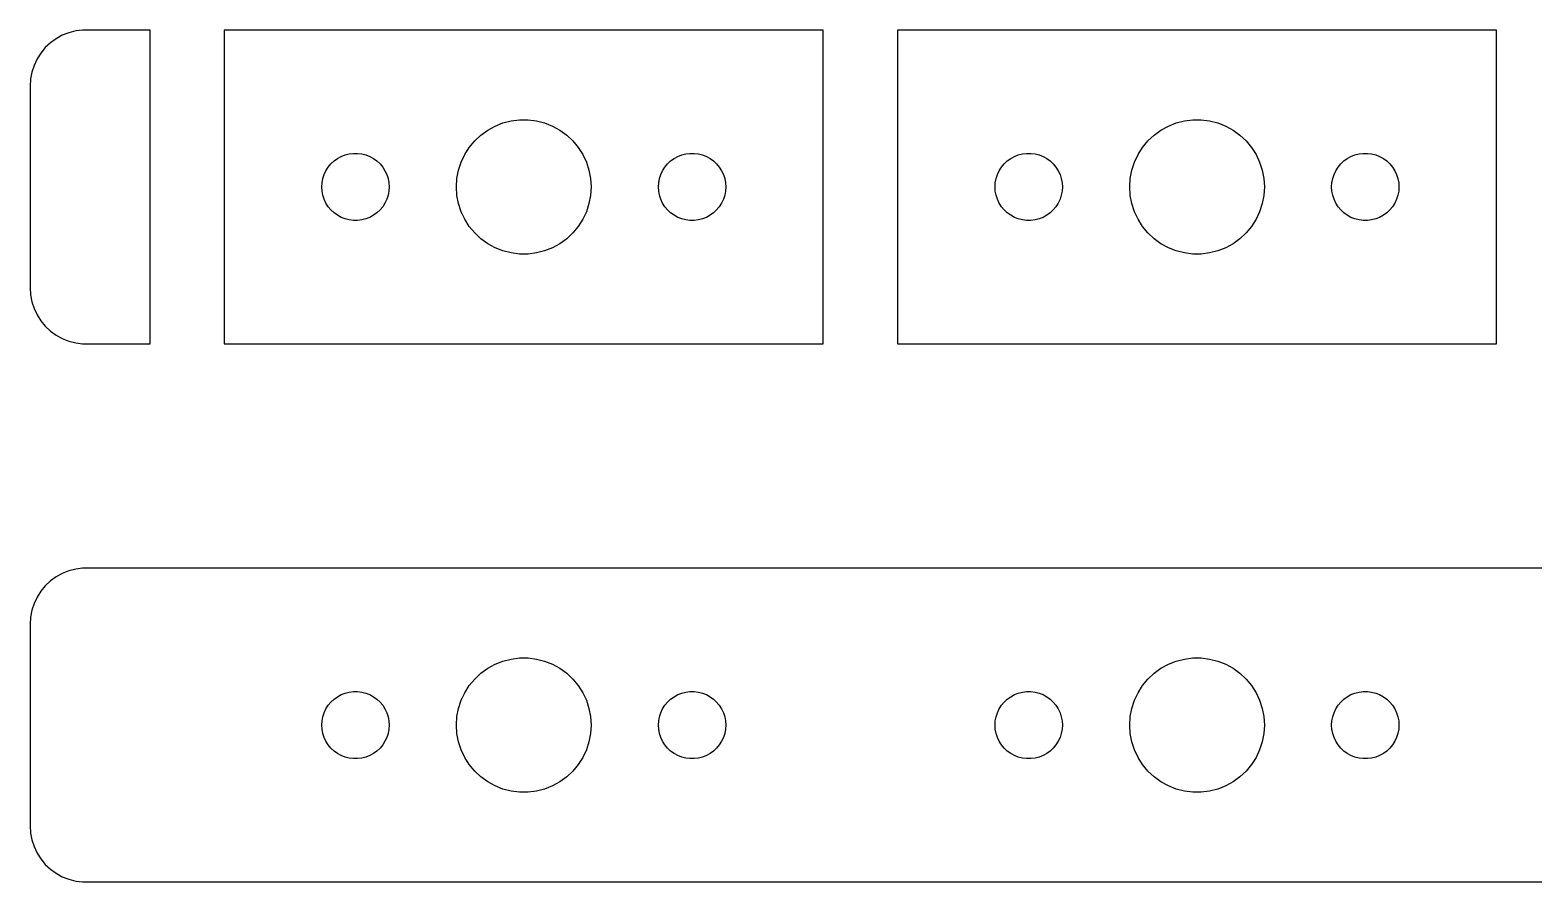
# Model space of a CAD drawing. Header units: metres. Extents: x -82 to 82, y -7 to 79.
# Drawn here: x -82 to -15, y -7 to 31 of the extents above; entities that cross this region are included whole.
import ezdxf

# ---------------------------------------------------------------- set-up
doc = ezdxf.new("R2010")
doc.units = ezdxf.units.M

msp = doc.modelspace()

# ---------------------------------------------------------------- linework, layer by layer
for p, q in [((-80.2725, 30.8776), (-80.5644, 30.7621)), ((-79.9684, 30.9557), (-80.2725, 30.8776)), ((-79.657, 30.9951), (-79.9684, 30.9557)), ((-76.6529, 30.9951), (-79.657, 30.9951)), ((-76.6529, 17.0049), (-76.6529, 30.9951)), ((-46.6529, 30.9951), (-73.3471, 30.9951)), ((-73.3471, 30.9951), (-73.3471, 17.0049)), ((-46.6529, 17.0049), (-46.6529, 30.9951)), ((-16.6529, 30.9951), (-43.3471, 30.9951)), ((-43.3471, 30.9951), (-43.3471, 17.0049)), ((-16.6529, 17.0049), (-16.6529, 30.9951)), ((-81.3224, 30.2114), (-81.5225, 29.9695)), ((-81.0936, 30.4263), (-81.3224, 30.2114)), ((-80.8396, 30.6108), (-81.0936, 30.4263)), ((-80.5644, 30.7621), (-80.8396, 30.6108)), ((-81.6908, 29.7044), (-81.8244, 29.4203)), ((-81.5225, 29.9695), (-81.6908, 29.7044)), ((-81.9214, 29.1217), (-81.9803, 28.8133)), ((-81.8244, 29.4203), (-81.9214, 29.1217)), ((-81.9803, 28.8133), (-82, 28.5)), ((-82, 28.5), (-82, 19.5)), ((-61.2773, 26.7145), (-60.927, 26.8532)), ((-60.927, 26.8532), (-60.5621, 26.9469)), ((-60.5621, 26.9469), (-60.1884, 26.9941)), ((-60.1884, 26.9941), (-59.8116, 26.9941)), ((-59.8116, 26.9941), (-59.4379, 26.9469)), ((-59.4379, 26.9469), (-59.0729, 26.8532)), ((-59.0729, 26.8532), (-58.7227, 26.7145)), ((-31.2773, 26.7145), (-30.927, 26.8532)), ((-30.927, 26.8532), (-30.5621, 26.9469)), ((-30.5621, 26.9469), (-30.1884, 26.9941)), ((-30.1884, 26.9941), (-29.8116, 26.9941)), ((-29.8116, 26.9941), (-29.4379, 26.9469)), ((-29.4379, 26.9469), (-29.0729, 26.8532)), ((-29.0729, 26.8532), (-28.7227, 26.7145)), ((-62.1869, 26.0536), (-61.9123, 26.3115)), ((-61.9123, 26.3115), (-61.6075, 26.533)), ((-61.6075, 26.533), (-61.2773, 26.7145)), ((-58.7227, 26.7145), (-58.3925, 26.533)), ((-58.3925, 26.533), (-58.0877, 26.3115)), ((-58.0877, 26.3115), (-57.8131, 26.0536)), ((-32.1869, 26.0536), (-31.9123, 26.3115)), ((-31.9123, 26.3115), (-31.6075, 26.533)), ((-31.6075, 26.533), (-31.2773, 26.7145)), ((-28.7227, 26.7145), (-28.3925, 26.533)), ((-28.3925, 26.533), (-28.0877, 26.3115)), ((-28.0877, 26.3115), (-27.8131, 26.0536)), ((-67.9635, 25.4266), (-67.7811, 25.4734)), ((-67.7811, 25.4734), (-67.5942, 25.497)), ((-67.5942, 25.497), (-67.4058, 25.497)), ((-67.4058, 25.497), (-67.2189, 25.4734)), ((-67.2189, 25.4734), (-67.0365, 25.4266)), ((-62.6289, 25.4453), (-62.427, 25.7634)), ((-62.427, 25.7634), (-62.1869, 26.0536)), ((-57.8131, 26.0536), (-57.5729, 25.7634)), ((-57.5729, 25.7634), (-57.3711, 25.4453)), ((-52.9635, 25.4266), (-52.7811, 25.4734)), ((-52.7811, 25.4734), (-52.5942, 25.497)), ((-52.5942, 25.497), (-52.4058, 25.497)), ((-52.4058, 25.497), (-52.2189, 25.4734)), ((-52.2189, 25.4734), (-52.0365, 25.4266)), ((-37.9635, 25.4266), (-37.7811, 25.4734)), ((-37.7811, 25.4734), (-37.5942, 25.497)), ((-37.5942, 25.497), (-37.4058, 25.497)), ((-37.4058, 25.497), (-37.2189, 25.4734)), ((-37.2189, 25.4734), (-37.0365, 25.4266)), ((-32.6289, 25.4453), (-32.427, 25.7634)), ((-32.427, 25.7634), (-32.1869, 26.0536)), ((-27.8131, 26.0536), (-27.5729, 25.7634)), ((-27.5729, 25.7634), (-27.3711, 25.4453)), ((-22.9635, 25.4266), (-22.7811, 25.4734)), ((-22.7811, 25.4734), (-22.5942, 25.497)), ((-22.5942, 25.497), (-22.4058, 25.497)), ((-22.4058, 25.497), (-22.2189, 25.4734)), ((-22.2189, 25.4734), (-22.0365, 25.4266)), ((-68.8145, 24.7226), (-68.7135, 24.8817)), ((-68.7135, 24.8817), (-68.5934, 25.0268)), ((-68.5934, 25.0268), (-68.4561, 25.1558)), ((-68.4561, 25.1558), (-68.3037, 25.2665)), ((-68.3037, 25.2665), (-68.1387, 25.3572)), ((-68.1387, 25.3572), (-67.9635, 25.4266)), ((-67.0365, 25.4266), (-66.8613, 25.3572)), ((-66.8613, 25.3572), (-66.6963, 25.2665)), ((-66.6963, 25.2665), (-66.5439, 25.1558)), ((-66.5439, 25.1558), (-66.4065, 25.0268)), ((-66.4065, 25.0268), (-66.2865, 24.8817)), ((-66.2865, 24.8817), (-66.1855, 24.7226)), ((-62.9057, 24.7461), (-62.7893, 25.1044)), ((-62.7893, 25.1044), (-62.6289, 25.4453)), ((-57.3711, 25.4453), (-57.2107, 25.1044)), ((-57.2107, 25.1044), (-57.0942, 24.7461)), ((-53.8145, 24.7226), (-53.7135, 24.8817)), ((-53.7135, 24.8817), (-53.5934, 25.0268)), ((-53.5934, 25.0268), (-53.4561, 25.1558)), ((-53.4561, 25.1558), (-53.3037, 25.2665)), ((-53.3037, 25.2665), (-53.1387, 25.3572)), ((-53.1387, 25.3572), (-52.9635, 25.4266)), ((-52.0365, 25.4266), (-51.8613, 25.3572)), ((-51.8613, 25.3572), (-51.6963, 25.2665)), ((-51.6963, 25.2665), (-51.5439, 25.1558)), ((-51.5439, 25.1558), (-51.4065, 25.0268)), ((-51.4065, 25.0268), (-51.2865, 24.8817)), ((-51.2865, 24.8817), (-51.1855, 24.7226)), ((-38.8145, 24.7226), (-38.7135, 24.8817)), ((-38.7135, 24.8817), (-38.5934, 25.0268)), ((-38.5934, 25.0268), (-38.4561, 25.1558)), ((-38.4561, 25.1558), (-38.3037, 25.2665)), ((-38.3037, 25.2665), (-38.1387, 25.3572)), ((-38.1387, 25.3572), (-37.9635, 25.4266)), ((-37.0365, 25.4266), (-36.8613, 25.3572)), ((-36.8613, 25.3572), (-36.6963, 25.2665)), ((-36.6963, 25.2665), (-36.5439, 25.1558)), ((-36.5439, 25.1558), (-36.4065, 25.0268)), ((-36.4065, 25.0268), (-36.2865, 24.8817)), ((-36.2865, 24.8817), (-36.1855, 24.7226)), ((-32.9057, 24.7461), (-32.7893, 25.1044)), ((-32.7893, 25.1044), (-32.6289, 25.4453)), ((-27.3711, 25.4453), (-27.2107, 25.1044)), ((-27.2107, 25.1044), (-27.0942, 24.7461)), ((-23.8145, 24.7226), (-23.7135, 24.8817)), ((-23.7135, 24.8817), (-23.5934, 25.0268)), ((-23.5934, 25.0268), (-23.4561, 25.1558)), ((-23.4561, 25.1558), (-23.3037, 25.2665)), ((-23.3037, 25.2665), (-23.1387, 25.3572)), ((-23.1387, 25.3572), (-22.9635, 25.4266)), ((-22.0365, 25.4266), (-21.8613, 25.3572)), ((-21.8613, 25.3572), (-21.6963, 25.2665)), ((-21.6963, 25.2665), (-21.5439, 25.1558)), ((-21.5439, 25.1558), (-21.4065, 25.0268)), ((-21.4065, 25.0268), (-21.2865, 24.8817)), ((-21.2865, 24.8817), (-21.1855, 24.7226)), ((-69, 24), (-68.9882, 24.188)), ((-68.9882, 24.188), (-68.9529, 24.373)), ((-68.9529, 24.373), (-68.8947, 24.5522)), ((-68.8947, 24.5522), (-68.8145, 24.7226)), ((-66.1855, 24.7226), (-66.1053, 24.5522)), ((-66.1053, 24.5522), (-66.0471, 24.373)), ((-66.0471, 24.373), (-66.0118, 24.188)), ((-66.0118, 24.188), (-66, 24)), ((-63, 24), (-62.9763, 24.376)), ((-62.9763, 24.376), (-62.9057, 24.7461)), ((-57.0942, 24.7461), (-57.0237, 24.376)), ((-57.0237, 24.376), (-57, 24)), ((-54, 24), (-53.9882, 24.188)), ((-53.9882, 24.188), (-53.9529, 24.373)), ((-53.9529, 24.373), (-53.8947, 24.5522)), ((-53.8947, 24.5522), (-53.8145, 24.7226)), ((-51.1855, 24.7226), (-51.1053, 24.5522)), ((-51.1053, 24.5522), (-51.0471, 24.373)), ((-51.0471, 24.373), (-51.0118, 24.188)), ((-51.0118, 24.188), (-51, 24)), ((-39, 24), (-38.9882, 24.188)), ((-38.9882, 24.188), (-38.9529, 24.373)), ((-38.9529, 24.373), (-38.8947, 24.5522)), ((-38.8947, 24.5522), (-38.8145, 24.7226)), ((-36.1855, 24.7226), (-36.1053, 24.5522)), ((-36.1053, 24.5522), (-36.0471, 24.373)), ((-36.0471, 24.373), (-36.0118, 24.188)), ((-36.0118, 24.188), (-36, 24)), ((-33, 24), (-32.9763, 24.376)), ((-32.9763, 24.376), (-32.9057, 24.7461)), ((-27.0942, 24.7461), (-27.0237, 24.376)), ((-27.0237, 24.376), (-27, 24)), ((-24, 24), (-23.9882, 24.188)), ((-23.9882, 24.188), (-23.9529, 24.373)), ((-23.9529, 24.373), (-23.8947, 24.5522)), ((-23.8947, 24.5522), (-23.8145, 24.7226)), ((-21.1855, 24.7226), (-21.1053, 24.5522)), ((-21.1053, 24.5522), (-21.0471, 24.373)), ((-21.0471, 24.373), (-21.0118, 24.188)), ((-21.0118, 24.188), (-21, 24)), ((-68.9882, 23.812), (-69, 24)), ((-68.9529, 23.627), (-68.9882, 23.812)), ((-68.8947, 23.4478), (-68.9529, 23.627)), ((-66.0471, 23.627), (-66.1053, 23.4478)), ((-66.0118, 23.812), (-66.0471, 23.627)), ((-66, 24), (-66.0118, 23.812)), ((-62.9763, 23.624), (-63, 24)), ((-62.9057, 23.2539), (-62.9763, 23.624)), ((-57.0237, 23.624), (-57.0942, 23.2539)), ((-57, 24), (-57.0237, 23.624)), ((-53.9882, 23.812), (-54, 24)), ((-53.9529, 23.627), (-53.9882, 23.812)), ((-53.8947, 23.4478), (-53.9529, 23.627)), ((-51.0471, 23.627), (-51.1053, 23.4478)), ((-51.0118, 23.812), (-51.0471, 23.627)), ((-51, 24), (-51.0118, 23.812)), ((-38.9882, 23.812), (-39, 24)), ((-38.9529, 23.627), (-38.9882, 23.812)), ((-38.8947, 23.4478), (-38.9529, 23.627)), ((-36.0471, 23.627), (-36.1053, 23.4478)), ((-36.0118, 23.812), (-36.0471, 23.627)), ((-36, 24), (-36.0118, 23.812)), ((-32.9763, 23.624), (-33, 24)), ((-32.9057, 23.2539), (-32.9763, 23.624)), ((-27.0237, 23.624), (-27.0942, 23.2539)), ((-27, 24), (-27.0237, 23.624)), ((-23.9882, 23.812), (-24, 24)), ((-23.9529, 23.627), (-23.9882, 23.812)), ((-23.8947, 23.4478), (-23.9529, 23.627)), ((-21.0471, 23.627), (-21.1053, 23.4478)), ((-21.0118, 23.812), (-21.0471, 23.627)), ((-21, 24), (-21.0118, 23.812)), ((-68.8145, 23.2774), (-68.8947, 23.4478)), ((-68.7135, 23.1183), (-68.8145, 23.2774)), ((-68.5934, 22.9732), (-68.7135, 23.1183)), ((-68.4561, 22.8442), (-68.5934, 22.9732)), ((-68.3037, 22.7335), (-68.4561, 22.8442)), ((-66.5439, 22.8442), (-66.6963, 22.7335)), ((-66.4065, 22.9732), (-66.5439, 22.8442)), ((-66.2865, 23.1183), (-66.4065, 22.9732)), ((-66.1855, 23.2774), (-66.2865, 23.1183)), ((-66.1053, 23.4478), (-66.1855, 23.2774)), ((-62.7893, 22.8956), (-62.9057, 23.2539)), ((-62.6289, 22.5547), (-62.7893, 22.8956)), ((-57.2107, 22.8956), (-57.3711, 22.5547)), ((-57.0942, 23.2539), (-57.2107, 22.8956)), ((-53.8145, 23.2774), (-53.8947, 23.4478)), ((-53.7135, 23.1183), (-53.8145, 23.2774)), ((-53.5934, 22.9732), (-53.7135, 23.1183)), ((-53.4561, 22.8442), (-53.5934, 22.9732)), ((-53.3037, 22.7335), (-53.4561, 22.8442)), ((-51.5439, 22.8442), (-51.6963, 22.7335)), ((-51.4065, 22.9732), (-51.5439, 22.8442)), ((-51.2865, 23.1183), (-51.4065, 22.9732)), ((-51.1855, 23.2774), (-51.2865, 23.1183)), ((-51.1053, 23.4478), (-51.1855, 23.2774)), ((-38.8145, 23.2774), (-38.8947, 23.4478)), ((-38.7135, 23.1183), (-38.8145, 23.2774)), ((-38.5934, 22.9732), (-38.7135, 23.1183)), ((-38.4561, 22.8442), (-38.5934, 22.9732)), ((-38.3037, 22.7335), (-38.4561, 22.8442)), ((-36.5439, 22.8442), (-36.6963, 22.7335)), ((-36.4065, 22.9732), (-36.5439, 22.8442)), ((-36.2865, 23.1183), (-36.4065, 22.9732)), ((-36.1855, 23.2774), (-36.2865, 23.1183)), ((-36.1053, 23.4478), (-36.1855, 23.2774)), ((-32.7893, 22.8956), (-32.9057, 23.2539)), ((-32.6289, 22.5547), (-32.7893, 22.8956)), ((-27.2107, 22.8956), (-27.3711, 22.5547)), ((-27.0942, 23.2539), (-27.2107, 22.8956)), ((-23.8145, 23.2774), (-23.8947, 23.4478)), ((-23.7135, 23.1183), (-23.8145, 23.2774)), ((-23.5934, 22.9732), (-23.7135, 23.1183)), ((-23.4561, 22.8442), (-23.5934, 22.9732)), ((-23.3037, 22.7335), (-23.4561, 22.8442)), ((-21.5439, 22.8442), (-21.6963, 22.7335)), ((-21.4065, 22.9732), (-21.5439, 22.8442)), ((-21.2865, 23.1183), (-21.4065, 22.9732)), ((-21.1855, 23.2774), (-21.2865, 23.1183)), ((-21.1053, 23.4478), (-21.1855, 23.2774)), ((-68.1387, 22.6428), (-68.3037, 22.7335)), ((-67.9635, 22.5734), (-68.1387, 22.6428)), ((-67.7811, 22.5266), (-67.9635, 22.5734)), ((-67.5942, 22.503), (-67.7811, 22.5266)), ((-67.4058, 22.503), (-67.5942, 22.503)), ((-67.2189, 22.5266), (-67.4058, 22.503)), ((-67.0365, 22.5734), (-67.2189, 22.5266)), ((-66.8613, 22.6428), (-67.0365, 22.5734)), ((-66.6963, 22.7335), (-66.8613, 22.6428)), ((-62.427, 22.2366), (-62.6289, 22.5547)), ((-62.1869, 21.9464), (-62.427, 22.2366)), ((-57.5729, 22.2366), (-57.8131, 21.9464)), ((-57.3711, 22.5547), (-57.5729, 22.2366)), ((-53.1387, 22.6428), (-53.3037, 22.7335)), ((-52.9635, 22.5734), (-53.1387, 22.6428)), ((-52.7811, 22.5266), (-52.9635, 22.5734)), ((-52.5942, 22.503), (-52.7811, 22.5266)), ((-52.4058, 22.503), (-52.5942, 22.503)), ((-52.2189, 22.5266), (-52.4058, 22.503)), ((-52.0365, 22.5734), (-52.2189, 22.5266)), ((-51.8613, 22.6428), (-52.0365, 22.5734)), ((-51.6963, 22.7335), (-51.8613, 22.6428)), ((-38.1387, 22.6428), (-38.3037, 22.7335)), ((-37.9635, 22.5734), (-38.1387, 22.6428)), ((-37.7811, 22.5266), (-37.9635, 22.5734)), ((-37.5942, 22.503), (-37.7811, 22.5266)), ((-37.4058, 22.503), (-37.5942, 22.503)), ((-37.2189, 22.5266), (-37.4058, 22.503)), ((-37.0365, 22.5734), (-37.2189, 22.5266)), ((-36.8613, 22.6428), (-37.0365, 22.5734)), ((-36.6963, 22.7335), (-36.8613, 22.6428)), ((-32.427, 22.2366), (-32.6289, 22.5547)), ((-32.1869, 21.9464), (-32.427, 22.2366)), ((-27.5729, 22.2366), (-27.8131, 21.9464)), ((-27.3711, 22.5547), (-27.5729, 22.2366)), ((-23.1387, 22.6428), (-23.3037, 22.7335)), ((-22.9635, 22.5734), (-23.1387, 22.6428)), ((-22.7811, 22.5266), (-22.9635, 22.5734)), ((-22.5942, 22.503), (-22.7811, 22.5266)), ((-22.4058, 22.503), (-22.5942, 22.503)), ((-22.2189, 22.5266), (-22.4058, 22.503)), ((-22.0365, 22.5734), (-22.2189, 22.5266)), ((-21.8613, 22.6428), (-22.0365, 22.5734)), ((-21.6963, 22.7335), (-21.8613, 22.6428)), ((-61.9123, 21.6885), (-62.1869, 21.9464)), ((-61.6075, 21.467), (-61.9123, 21.6885)), ((-61.2773, 21.2855), (-61.6075, 21.467)), ((-58.3925, 21.467), (-58.7227, 21.2855)), ((-58.0877, 21.6885), (-58.3925, 21.467)), ((-57.8131, 21.9464), (-58.0877, 21.6885)), ((-31.9123, 21.6885), (-32.1869, 21.9464)), ((-31.6075, 21.467), (-31.9123, 21.6885)), ((-31.2773, 21.2855), (-31.6075, 21.467)), ((-28.3925, 21.467), (-28.7227, 21.2855)), ((-28.0877, 21.6885), (-28.3925, 21.467)), ((-27.8131, 21.9464), (-28.0877, 21.6885)), ((-60.927, 21.1468), (-61.2773, 21.2855)), ((-60.5621, 21.0531), (-60.927, 21.1468)), ((-60.1884, 21.0059), (-60.5621, 21.0531)), ((-59.8116, 21.0059), (-60.1884, 21.0059)), ((-59.4379, 21.0531), (-59.8116, 21.0059)), ((-59.0729, 21.1468), (-59.4379, 21.0531)), ((-58.7227, 21.2855), (-59.0729, 21.1468)), ((-30.927, 21.1468), (-31.2773, 21.2855)), ((-30.5621, 21.0531), (-30.927, 21.1468)), ((-30.1884, 21.0059), (-30.5621, 21.0531)), ((-29.8116, 21.0059), (-30.1884, 21.0059)), ((-29.4379, 21.0531), (-29.8116, 21.0059)), ((-29.0729, 21.1468), (-29.4379, 21.0531)), ((-28.7227, 21.2855), (-29.0729, 21.1468)), ((-82, 19.5), (-81.9803, 19.1867)), ((-81.9803, 19.1867), (-81.9214, 18.8783)), ((-81.9214, 18.8783), (-81.8244, 18.5797)), ((-81.8244, 18.5797), (-81.6908, 18.2956)), ((-81.6908, 18.2956), (-81.5225, 18.0305)), ((-81.5225, 18.0305), (-81.3224, 17.7886)), ((-81.3224, 17.7886), (-81.0936, 17.5737)), ((-81.0936, 17.5737), (-80.8396, 17.3892)), ((-80.8396, 17.3892), (-80.5644, 17.2379)), ((-80.5644, 17.2379), (-80.2725, 17.1224)), ((-80.2725, 17.1224), (-79.9684, 17.0443)), ((-79.9684, 17.0443), (-79.657, 17.0049)), ((-79.657, 17.0049), (-76.6529, 17.0049)), ((-73.3471, 17.0049), (-46.6529, 17.0049)), ((-43.3471, 17.0049), (-16.6529, 17.0049)), ((-80.5644, 6.76205), (-80.8396, 6.61081)), ((-80.2725, 6.87764), (-80.5644, 6.76205)), ((-79.9684, 6.9557), (-80.2725, 6.87764)), ((-79.657, 6.99506), (-79.9684, 6.9557)), ((79.657, 6.99506), (-79.657, 6.99506)), ((-81.3224, 6.21136), (-81.5225, 5.96945)), ((-81.0936, 6.42627), (-81.3224, 6.21136)), ((-80.8396, 6.61081), (-81.0936, 6.42627)), ((-81.8244, 5.4203), (-81.9214, 5.12172)), ((-81.6908, 5.70438), (-81.8244, 5.4203)), ((-81.5225, 5.96945), (-81.6908, 5.70438)), ((-81.9803, 4.81332), (-82, 4.5)), ((-81.9214, 5.12172), (-81.9803, 4.81332)), ((-82, 4.5), (-82, -4.5)), ((-61.6075, 2.53297), (-61.2773, 2.71448)), ((-61.2773, 2.71448), (-60.927, 2.85316)), ((-60.927, 2.85316), (-60.5621, 2.94685)), ((-60.5621, 2.94685), (-60.1884, 2.99408)), ((-60.1884, 2.99408), (-59.8116, 2.99408)), ((-59.8116, 2.99408), (-59.4379, 2.94685)), ((-59.4379, 2.94685), (-59.0729, 2.85316)), ((-59.0729, 2.85316), (-58.7227, 2.71448)), ((-58.7227, 2.71448), (-58.3925, 2.53297)), ((-31.6075, 2.53297), (-31.2773, 2.71448)), ((-31.2773, 2.71448), (-30.927, 2.85316)), ((-30.927, 2.85316), (-30.5621, 2.94685)), ((-30.5621, 2.94685), (-30.1884, 2.99408)), ((-30.1884, 2.99408), (-29.8116, 2.99408)), ((-29.8116, 2.99408), (-29.4379, 2.94685)), ((-29.4379, 2.94685), (-29.0729, 2.85316)), ((-29.0729, 2.85316), (-28.7227, 2.71448)), ((-28.7227, 2.71448), (-28.3925, 2.53297)), ((-62.427, 1.76335), (-62.1869, 2.05363)), ((-62.1869, 2.05363), (-61.9123, 2.31154)), ((-61.9123, 2.31154), (-61.6075, 2.53297)), ((-58.3925, 2.53297), (-58.0877, 2.31154)), ((-58.0877, 2.31154), (-57.8131, 2.05363)), ((-57.8131, 2.05363), (-57.5729, 1.76335)), ((-32.427, 1.76335), (-32.1869, 2.05363)), ((-32.1869, 2.05363), (-31.9123, 2.31154)), ((-31.9123, 2.31154), (-31.6075, 2.53297)), ((-28.3925, 2.53297), (-28.0877, 2.31154)), ((-28.0877, 2.31154), (-27.8131, 2.05363)), ((-27.8131, 2.05363), (-27.5729, 1.76335)), ((-68.3037, 1.26648), (-68.1387, 1.35724)), ((-68.1387, 1.35724), (-67.9635, 1.42657)), ((-67.9635, 1.42657), (-67.7811, 1.47342)), ((-67.7811, 1.47342), (-67.5942, 1.49704)), ((-67.5942, 1.49704), (-67.4058, 1.49704)), ((-67.4058, 1.49704), (-67.2189, 1.47342)), ((-67.2189, 1.47342), (-67.0365, 1.42657)), ((-67.0365, 1.42657), (-66.8613, 1.35724)), ((-66.8613, 1.35724), (-66.6963, 1.26648)), ((-62.7893, 1.10437), (-62.6289, 1.44525)), ((-62.6289, 1.44525), (-62.427, 1.76335)), ((-57.5729, 1.76335), (-57.3711, 1.44525)), ((-57.3711, 1.44525), (-57.2107, 1.10437)), ((-53.3037, 1.26648), (-53.1387, 1.35724)), ((-53.1387, 1.35724), (-52.9635, 1.42657)), ((-52.9635, 1.42657), (-52.7811, 1.47342)), ((-52.7811, 1.47342), (-52.5942, 1.49704)), ((-52.5942, 1.49704), (-52.4058, 1.49704)), ((-52.4058, 1.49704), (-52.2189, 1.47342)), ((-52.2189, 1.47342), (-52.0365, 1.42657)), ((-52.0365, 1.42657), (-51.8613, 1.35724)), ((-51.8613, 1.35724), (-51.6963, 1.26648)), ((-38.3037, 1.26648), (-38.1387, 1.35724)), ((-38.1387, 1.35724), (-37.9635, 1.42657)), ((-37.9635, 1.42657), (-37.7811, 1.47342)), ((-37.7811, 1.47342), (-37.5942, 1.49704)), ((-37.5942, 1.49704), (-37.4058, 1.49704)), ((-37.4058, 1.49704), (-37.2189, 1.47342)), ((-37.2189, 1.47342), (-37.0365, 1.42657)), ((-37.0365, 1.42657), (-36.8613, 1.35724)), ((-36.8613, 1.35724), (-36.6963, 1.26648)), ((-32.7893, 1.10437), (-32.6289, 1.44525)), ((-32.6289, 1.44525), (-32.427, 1.76335)), ((-27.5729, 1.76335), (-27.3711, 1.44525)), ((-27.3711, 1.44525), (-27.2107, 1.10437)), ((-23.3037, 1.26648), (-23.1387, 1.35724)), ((-23.1387, 1.35724), (-22.9635, 1.42657)), ((-22.9635, 1.42657), (-22.7811, 1.47342)), ((-22.7811, 1.47342), (-22.5942, 1.49704)), ((-22.5942, 1.49704), (-22.4058, 1.49704)), ((-22.4058, 1.49704), (-22.2189, 1.47342)), ((-22.2189, 1.47342), (-22.0365, 1.42657)), ((-22.0365, 1.42657), (-21.8613, 1.35724)), ((-21.8613, 1.35724), (-21.6963, 1.26648)), ((-68.8947, 0.552185), (-68.8145, 0.722626)), ((-68.8145, 0.722626), (-68.7135, 0.881668)), ((-68.7135, 0.881668), (-68.5934, 1.02681)), ((-68.5934, 1.02681), (-68.4561, 1.15576)), ((-68.4561, 1.15576), (-68.3037, 1.26648)), ((-66.6963, 1.26648), (-66.5439, 1.15576)), ((-66.5439, 1.15576), (-66.4065, 1.02681)), ((-66.4065, 1.02681), (-66.2865, 0.881668)), ((-66.2865, 0.881668), (-66.1855, 0.722626)), ((-66.1855, 0.722626), (-66.1053, 0.552185)), ((-62.9763, 0.375992), (-62.9057, 0.746063)), ((-62.9057, 0.746063), (-62.7893, 1.10437)), ((-57.2107, 1.10437), (-57.0942, 0.746063)), ((-57.0942, 0.746063), (-57.0237, 0.375992)), ((-53.8947, 0.552185), (-53.8145, 0.722626)), ((-53.8145, 0.722626), (-53.7135, 0.881668)), ((-53.7135, 0.881668), (-53.5934, 1.02681)), ((-53.5934, 1.02681), (-53.4561, 1.15576)), ((-53.4561, 1.15576), (-53.3037, 1.26648)), ((-51.6963, 1.26648), (-51.5439, 1.15576)), ((-51.5439, 1.15576), (-51.4065, 1.02681)), ((-51.4065, 1.02681), (-51.2865, 0.881668)), ((-51.2865, 0.881668), (-51.1855, 0.722626)), ((-51.1855, 0.722626), (-51.1053, 0.552185)), ((-38.8947, 0.552185), (-38.8145, 0.722626)), ((-38.8145, 0.722626), (-38.7135, 0.881668)), ((-38.7135, 0.881668), (-38.5934, 1.02681)), ((-38.5934, 1.02681), (-38.4561, 1.15576)), ((-38.4561, 1.15576), (-38.3037, 1.26648)), ((-36.6963, 1.26648), (-36.5439, 1.15576)), ((-36.5439, 1.15576), (-36.4065, 1.02681)), ((-36.4065, 1.02681), (-36.2865, 0.881668)), ((-36.2865, 0.881668), (-36.1855, 0.722626)), ((-36.1855, 0.722626), (-36.1053, 0.552185)), ((-32.9763, 0.375992), (-32.9057, 0.746063)), ((-32.9057, 0.746063), (-32.7893, 1.10437)), ((-27.2107, 1.10437), (-27.0942, 0.746063)), ((-27.0942, 0.746063), (-27.0237, 0.375992)), ((-23.8947, 0.552185), (-23.8145, 0.722626)), ((-23.8145, 0.722626), (-23.7135, 0.881668)), ((-23.7135, 0.881668), (-23.5934, 1.02681)), ((-23.5934, 1.02681), (-23.4561, 1.15576)), ((-23.4561, 1.15576), (-23.3037, 1.26648)), ((-21.6963, 1.26648), (-21.5439, 1.15576)), ((-21.5439, 1.15576), (-21.4065, 1.02681)), ((-21.4065, 1.02681), (-21.2865, 0.881668)), ((-21.2865, 0.881668), (-21.1855, 0.722626)), ((-21.1855, 0.722626), (-21.1053, 0.552185)), ((-69, 0), (-68.9882, 0.187988)), ((-68.9882, -0.187988), (-69, 0)), ((-68.9882, 0.187988), (-68.9529, 0.373032)), ((-68.9529, 0.373032), (-68.8947, 0.552185)), ((-66.1053, 0.552185), (-66.0471, 0.373032)), ((-66.0471, 0.373032), (-66.0118, 0.187988)), ((-66.0118, 0.187988), (-66, 0)), ((-66, 0), (-66.0118, -0.187988)), ((-63, 0), (-62.9763, 0.375992)), ((-62.9763, -0.375992), (-63, 0)), ((-57.0237, 0.375992), (-57, 0)), ((-57, 0), (-57.0237, -0.375992)), ((-54, 0), (-53.9882, 0.187988)), ((-53.9882, -0.187988), (-54, 0)), ((-53.9882, 0.187988), (-53.9529, 0.373032)), ((-53.9529, 0.373032), (-53.8947, 0.552185)), ((-51.1053, 0.552185), (-51.0471, 0.373032)), ((-51.0471, 0.373032), (-51.0118, 0.187988)), ((-51.0118, 0.187988), (-51, 0)), ((-51, 0), (-51.0118, -0.187988)), ((-39, 0), (-38.9882, 0.187988)), ((-38.9882, -0.187988), (-39, 0)), ((-38.9882, 0.187988), (-38.9529, 0.373032)), ((-38.9529, 0.373032), (-38.8947, 0.552185)), ((-36.1053, 0.552185), (-36.0471, 0.373032)), ((-36.0471, 0.373032), (-36.0118, 0.187988)), ((-36.0118, 0.187988), (-36, 0)), ((-36, 0), (-36.0118, -0.187988)), ((-33, 0), (-32.9763, 0.375992)), ((-32.9763, -0.375992), (-33, 0)), ((-27.0237, 0.375992), (-27, 0)), ((-27, 0), (-27.0237, -0.375992)), ((-24, 0), (-23.9882, 0.187988)), ((-23.9882, -0.187988), (-24, 0)), ((-23.9882, 0.187988), (-23.9529, 0.373032)), ((-23.9529, 0.373032), (-23.8947, 0.552185)), ((-21.1053, 0.552185), (-21.0471, 0.373032)), ((-21.0471, 0.373032), (-21.0118, 0.187988)), ((-21.0118, 0.187988), (-21, 0)), ((-21, 0), (-21.0118, -0.187988)), ((-68.9529, -0.373032), (-68.9882, -0.187988)), ((-68.8947, -0.552185), (-68.9529, -0.373032)), ((-68.8145, -0.722626), (-68.8947, -0.552185)), ((-66.1053, -0.552185), (-66.1855, -0.722626)), ((-66.0471, -0.373032), (-66.1053, -0.552185)), ((-66.0118, -0.187988), (-66.0471, -0.373032)), ((-62.9057, -0.746063), (-62.9763, -0.375992)), ((-57.0237, -0.375992), (-57.0942, -0.746063)), ((-53.9529, -0.373032), (-53.9882, -0.187988)), ((-53.8947, -0.552185), (-53.9529, -0.373032)), ((-53.8145, -0.722626), (-53.8947, -0.552185)), ((-51.1053, -0.552185), (-51.1855, -0.722626)), ((-51.0471, -0.373032), (-51.1053, -0.552185)), ((-51.0118, -0.187988), (-51.0471, -0.373032)), ((-38.9529, -0.373032), (-38.9882, -0.187988)), ((-38.8947, -0.552185), (-38.9529, -0.373032)), ((-38.8145, -0.722626), (-38.8947, -0.552185)), ((-36.1053, -0.552185), (-36.1855, -0.722626)), ((-36.0471, -0.373032), (-36.1053, -0.552185)), ((-36.0118, -0.187988), (-36.0471, -0.373032)), ((-32.9057, -0.746063), (-32.9763, -0.375992)), ((-27.0237, -0.375992), (-27.0942, -0.746063)), ((-23.9529, -0.373032), (-23.9882, -0.187988)), ((-23.8947, -0.552185), (-23.9529, -0.373032)), ((-23.8145, -0.722626), (-23.8947, -0.552185)), ((-21.1053, -0.552185), (-21.1855, -0.722626)), ((-21.0471, -0.373032), (-21.1053, -0.552185)), ((-21.0118, -0.187988), (-21.0471, -0.373032)), ((-68.7135, -0.881668), (-68.8145, -0.722626)), ((-68.5934, -1.02681), (-68.7135, -0.881668)), ((-68.4561, -1.15576), (-68.5934, -1.02681)), ((-68.3037, -1.26648), (-68.4561, -1.15576)), ((-68.1387, -1.35724), (-68.3037, -1.26648)), ((-66.6963, -1.26648), (-66.8613, -1.35724)), ((-66.5439, -1.15576), (-66.6963, -1.26648)), ((-66.4065, -1.02681), (-66.5439, -1.15576)), ((-66.2865, -0.881668), (-66.4065, -1.02681)), ((-66.1855, -0.722626), (-66.2865, -0.881668)), ((-62.7893, -1.10437), (-62.9057, -0.746063)), ((-62.6289, -1.44525), (-62.7893, -1.10437)), ((-57.2107, -1.10437), (-57.3711, -1.44525)), ((-57.0942, -0.746063), (-57.2107, -1.10437)), ((-53.7135, -0.881668), (-53.8145, -0.722626)), ((-53.5934, -1.02681), (-53.7135, -0.881668)), ((-53.4561, -1.15576), (-53.5934, -1.02681)), ((-53.3037, -1.26648), (-53.4561, -1.15576)), ((-53.1387, -1.35724), (-53.3037, -1.26648)), ((-51.6963, -1.26648), (-51.8613, -1.35724)), ((-51.5439, -1.15576), (-51.6963, -1.26648)), ((-51.4065, -1.02681), (-51.5439, -1.15576)), ((-51.2865, -0.881668), (-51.4065, -1.02681)), ((-51.1855, -0.722626), (-51.2865, -0.881668)), ((-38.7135, -0.881668), (-38.8145, -0.722626)), ((-38.5934, -1.02681), (-38.7135, -0.881668)), ((-38.4561, -1.15576), (-38.5934, -1.02681)), ((-38.3037, -1.26648), (-38.4561, -1.15576)), ((-38.1387, -1.35724), (-38.3037, -1.26648)), ((-36.6963, -1.26648), (-36.8613, -1.35724)), ((-36.5439, -1.15576), (-36.6963, -1.26648)), ((-36.4065, -1.02681), (-36.5439, -1.15576)), ((-36.2865, -0.881668), (-36.4065, -1.02681)), ((-36.1855, -0.722626), (-36.2865, -0.881668)), ((-32.7893, -1.10437), (-32.9057, -0.746063)), ((-32.6289, -1.44525), (-32.7893, -1.10437)), ((-27.2107, -1.10437), (-27.3711, -1.44525)), ((-27.0942, -0.746063), (-27.2107, -1.10437)), ((-23.7135, -0.881668), (-23.8145, -0.722626)), ((-23.5934, -1.02681), (-23.7135, -0.881668)), ((-23.4561, -1.15576), (-23.5934, -1.02681)), ((-23.3037, -1.26648), (-23.4561, -1.15576)), ((-23.1387, -1.35724), (-23.3037, -1.26648)), ((-21.6963, -1.26648), (-21.8613, -1.35724)), ((-21.5439, -1.15576), (-21.6963, -1.26648)), ((-21.4065, -1.02681), (-21.5439, -1.15576)), ((-21.2865, -0.881668), (-21.4065, -1.02681)), ((-21.1855, -0.722626), (-21.2865, -0.881668)), ((-67.9635, -1.42657), (-68.1387, -1.35724)), ((-67.7811, -1.47342), (-67.9635, -1.42657)), ((-67.5942, -1.49704), (-67.7811, -1.47342)), ((-67.4058, -1.49704), (-67.5942, -1.49704)), ((-67.2189, -1.47342), (-67.4058, -1.49704)), ((-67.0365, -1.42657), (-67.2189, -1.47342)), ((-66.8613, -1.35724), (-67.0365, -1.42657)), ((-62.427, -1.76335), (-62.6289, -1.44525)), ((-62.1869, -2.05363), (-62.427, -1.76335)), ((-57.5729, -1.76335), (-57.8131, -2.05363)), ((-57.3711, -1.44525), (-57.5729, -1.76335)), ((-52.9635, -1.42657), (-53.1387, -1.35724)), ((-52.7811, -1.47342), (-52.9635, -1.42657)), ((-52.5942, -1.49704), (-52.7811, -1.47342)), ((-52.4058, -1.49704), (-52.5942, -1.49704)), ((-52.2189, -1.47342), (-52.4058, -1.49704)), ((-52.0365, -1.42657), (-52.2189, -1.47342)), ((-51.8613, -1.35724), (-52.0365, -1.42657)), ((-37.9635, -1.42657), (-38.1387, -1.35724)), ((-37.7811, -1.47342), (-37.9635, -1.42657)), ((-37.5942, -1.49704), (-37.7811, -1.47342)), ((-37.4058, -1.49704), (-37.5942, -1.49704)), ((-37.2189, -1.47342), (-37.4058, -1.49704)), ((-37.0365, -1.42657), (-37.2189, -1.47342)), ((-36.8613, -1.35724), (-37.0365, -1.42657)), ((-32.427, -1.76335), (-32.6289, -1.44525)), ((-32.1869, -2.05363), (-32.427, -1.76335)), ((-27.5729, -1.76335), (-27.8131, -2.05363)), ((-27.3711, -1.44525), (-27.5729, -1.76335)), ((-22.9635, -1.42657), (-23.1387, -1.35724)), ((-22.7811, -1.47342), (-22.9635, -1.42657)), ((-22.5942, -1.49704), (-22.7811, -1.47342)), ((-22.4058, -1.49704), (-22.5942, -1.49704)), ((-22.2189, -1.47342), (-22.4058, -1.49704)), ((-22.0365, -1.42657), (-22.2189, -1.47342)), ((-21.8613, -1.35724), (-22.0365, -1.42657)), ((-61.9123, -2.31154), (-62.1869, -2.05363)), ((-61.6075, -2.53297), (-61.9123, -2.31154)), ((-61.2773, -2.71448), (-61.6075, -2.53297)), ((-58.3925, -2.53297), (-58.7227, -2.71448)), ((-58.0877, -2.31154), (-58.3925, -2.53297)), ((-57.8131, -2.05363), (-58.0877, -2.31154)), ((-31.9123, -2.31154), (-32.1869, -2.05363)), ((-31.6075, -2.53297), (-31.9123, -2.31154)), ((-31.2773, -2.71448), (-31.6075, -2.53297)), ((-28.3925, -2.53297), (-28.7227, -2.71448)), ((-28.0877, -2.31154), (-28.3925, -2.53297)), ((-27.8131, -2.05363), (-28.0877, -2.31154)), ((-60.927, -2.85316), (-61.2773, -2.71448)), ((-60.5621, -2.94685), (-60.927, -2.85316)), ((-60.1884, -2.99408), (-60.5621, -2.94685)), ((-59.8116, -2.99408), (-60.1884, -2.99408)), ((-59.4379, -2.94685), (-59.8116, -2.99408)), ((-59.0729, -2.85316), (-59.4379, -2.94685)), ((-58.7227, -2.71448), (-59.0729, -2.85316)), ((-30.927, -2.85316), (-31.2773, -2.71448)), ((-30.5621, -2.94685), (-30.927, -2.85316)), ((-30.1884, -2.99408), (-30.5621, -2.94685)), ((-29.8116, -2.99408), (-30.1884, -2.99408)), ((-29.4379, -2.94685), (-29.8116, -2.99408)), ((-29.0729, -2.85316), (-29.4379, -2.94685)), ((-28.7227, -2.71448), (-29.0729, -2.85316)), ((-82, -4.5), (-81.9803, -4.81332)), ((-81.9803, -4.81332), (-81.9214, -5.12172)), ((-81.9214, -5.12172), (-81.8244, -5.4203)), ((-81.8244, -5.4203), (-81.6908, -5.70438)), ((-81.6908, -5.70438), (-81.5225, -5.96945)), ((-81.5225, -5.96945), (-81.3224, -6.21136)), ((-81.3224, -6.21136), (-81.0936, -6.42627)), ((-81.0936, -6.42627), (-80.8396, -6.61081)), ((-80.8396, -6.61081), (-80.5644, -6.76205)), ((-80.5644, -6.76205), (-80.2725, -6.87764)), ((-80.2725, -6.87764), (-79.9684, -6.9557)), ((-79.9684, -6.9557), (-79.657, -6.99506)), ((-79.657, -6.99506), (79.657, -6.99506))]:
    msp.add_line(p, q)

doc.saveas('drawing.dxf')
